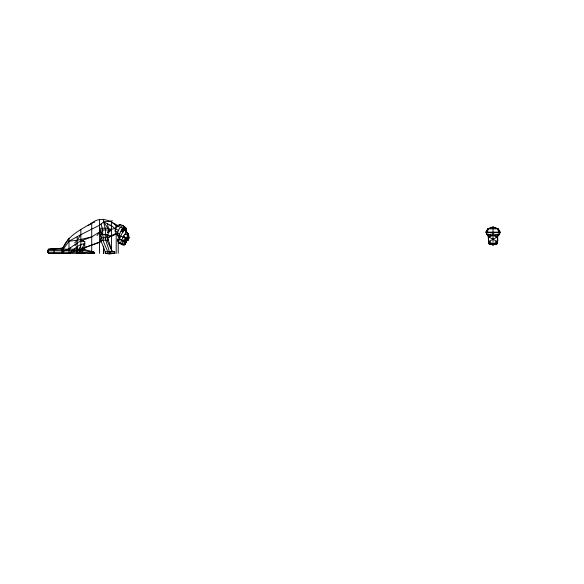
<?xml version="1.0" encoding="UTF-8"?>
<svg xmlns="http://www.w3.org/2000/svg" width="584" height="584" viewBox="0 0 584 584"><rect width="100%" height="100%" fill="white"/><g stroke="black" fill="none" stroke-linecap="round" stroke-linejoin="round"><path stroke-width="0.88" d="M103.616 246.236L103.616 253.361L103.616 246.368M116.209 253.361L116.209 233.155L115.26 231.505L115.617 229.059L117.588 225.979L120.143 224.636L122.976 225.431L126.597 228.797L124.531 228.826L116.209 225.709C109.646 219.38 99.236 216.642 91.725 223.168C80.68 229.651 67.963 235.607 62.824 248.171L62.824 253.361L69 253.361L76.606 250.565M126.078 228.804L126.597 228.797L124.589 226.913L122.589 228.132L120.041 233.031L117.669 239.871L118.421 242.462L122.83 244.9L124.18 244.893L125.151 243.959L125.626 241.345L124.502 240.805M61.846 253.346L61.926 249.193M82.578 253.346L82.658 249.193L48.465 249.193L47.793 250.368L47.822 252.178L48.523 253.346L62.824 253.361M93.586 253.346L93.615 251.813L82.658 249.193M48.523 253.346L94.623 253.346L94.63 252.682L93.615 251.813M107.536 238.199L116.209 233.155L117.552 234.688L119.311 235.578L119.559 239.294L123.085 240.82L125.064 241.075L125.604 237.739L124.049 236.9L123.662 235.87L126.531 231.87L125.867 228.067L124.531 228.826L124.268 230.352L121.815 233.724L119.486 239.294L118.421 242.462L119.91 243.309L118.406 242.083L117.669 239.871M126.458 232.768L126.531 231.87L128.531 234.023L128.976 237.936L128.042 240.155L127.166 240.207L127.188 239.447L124.049 236.9L123.071 237.162L119.311 235.578L119.486 239.294L124.589 241.36L126.67 241.331L125.18 244.455L124.18 244.893L118.421 242.462M128.042 240.155L128.976 237.936L127.94 234.023L126.531 231.87L127.363 234.038L126.962 239.447L127.538 240.163L128.042 240.155L128.531 234.023L124.655 234.607M488.122 235.52L488.859 243.696L493.013 244.827L497.166 243.696L497.758 240.228L497.604 236.936L496.006 236.936M107.536 223.789L108.587 229.972L107.602 237.776L112.048 251.266L114.763 251.887L114.763 253.368L109.332 253.77L105.281 253.368L105.281 251.887L100.703 240.185L101.244 237.776L100.66 234.622M490.02 236.936L488.414 236.936L488.859 243.696L493.013 244.827L497.166 243.696L497.604 236.936L497.561 240.228L497.232 238.608M84.147 253.346L78.957 253.361L84.775 243.674L80.84 244.433L77.19 246.587L76.453 253.361L84.775 253.361M497.896 235.52L500.167 232.147L498.291 228.789L493.013 227.351L487.735 228.789L485.859 232.147L488.677 236.936L497.312 241.63L493.013 244.076L488.713 241.63L497.349 236.936L499.656 234.14L499.875 232.147L498.991 230.804M117.552 234.688C117.442 230.884 119.632 227.278 122.976 225.431L123.501 226.315M125.399 230.315L126.093 232.775M80.84 244.433L78.957 253.361L79.577 250.996M81.643 248.163L81.183 249.806L83.403 250.718M125.312 238.082L125.553 239.885L127.538 240.163L128.589 236.717L127.363 234.038M107.85 232.293L108.587 229.972L115.216 228.373L116.209 225.709L118.866 225.307L118.596 225.971M121.414 244.419L120.326 243.346L123.662 235.87M124.611 243.959L125.18 244.455L123.531 244.47L124.589 241.36M123.735 244.426L122.83 244.9L121.8 243.995L122.903 240.827L123.793 240.812M100.39 240.155L101.244 237.776L99.47 229.972L108.587 229.972M119.202 243.141L119.486 242.448M124.18 244.893L124.604 244.579M128.137 237.126L127.794 237.951L127.195 237.958L124.049 236.9L124.48 236.162M127.166 240.207L127.787 240.163M128.283 237.469L128.589 236.717L127.195 237.958L127.538 240.163M128.714 237.119L128.378 237.943L128.976 237.936M102.025 231.519L102.711 229.972L101.025 224.015M488.677 228.789L486.874 232.147L493.013 233.001L499.152 232.147L497.342 228.789M80.753 250.448L82.096 248.193M54.772 249.193L54.071 250.368L54.049 252.178L54.721 253.346M62.824 248.288L69 238.089L69 253.361L77.19 246.587M80.402 246.871L76.453 253.361L76.46 250.076M112.508 220.818L103.616 221.927L99.47 225.271L80.84 234.673L77.19 240.279L74.672 242.915M97.046 235.688L99.47 232.016L91.725 236.9L81.672 240.674M486.151 232.147L488.363 228.789L493.013 226.833L497.663 228.789M62.824 249.937L69 241.199L80.84 234.673M75.007 245.689L77.19 242.9L80.84 240.995L84.775 241.769L84.775 249.835M123.085 240.82L125.604 237.739L123.071 237.162L123.611 237.155M49.034 249.193L48.063 250.368L48.063 252.178L49.034 253.346M101.543 241.331L81.687 248.711L99.47 242.411L101.266 240.484M108.463 232.775L111.456 229.563L108.011 228.234L99.47 228.234C100.141 232.337 104.959 235.622 102.82 240.185L107.836 251.887L107.836 253.361L105.281 253.368L114.763 253.368L107.836 253.77L107.303 253.361M125.553 239.885L126.064 239.338M107.996 232.374L111.456 229.563L107.945 232.089M99.47 242.411L100.85 241.316M106.916 240.185L112.048 251.266L109.332 253.361C109.12 246.922 104.624 241.258 105.222 234.622C106.828 229.322 103.171 224.497 103.616 219.241M62.824 251.594L69 248.842L77.19 242.9M88.053 225.628L91.725 223.168L94.82 222.051M69 248.842L70.489 247.857M83.461 244.499L84.775 243.674M111.456 236.206L114.362 234.476M114.362 234.439L107.763 237.557M124.158 242.63L126.056 242.608M116.72 233.819L111.456 236.148L106.784 235.002M117.333 225.709L120.143 224.636L120.881 225.285M125.064 241.075L125.925 240.791M488.677 236.936L493.013 235.52L498.488 234.834L493.889 234.834M488.509 240.228L488.99 243.696L493.013 244.893L497.035 243.696L497.743 240.228L497.196 240.228M91.725 236.9L77.19 240.279L69 241.199M496.086 243.864L493.013 244.711L491.772 244.375M110.551 236.622L111.456 236.447M109.274 253.573L110.712 253.368M109.332 253.77L114.763 253.368L107.836 253.361M80.307 251.2L82.607 251.091M120.983 231.206L122.976 231.899L121.749 229.665L124.399 229.592L126.4 231.045L126.305 230.563L126.151 231.235M125.049 228.819L124.531 228.826L126.4 231.045L121.749 229.665M125.21 240.798L126.67 241.331M120.326 243.346L121.092 243.338M121.8 243.995L122.501 243.988M123.531 244.47L125.18 244.455M116.209 225.709L118.223 225.709L111.456 222.081L111.456 250.689M487.735 228.789L498.291 228.789M485.859 232.147L500.167 232.147M488.567 234.14L486.363 234.14L487.808 235.52M497.451 234.14L499.656 234.14M100.214 234.622L107.755 234.622M493.013 234.834L487.531 234.834L493.013 235.52L497.349 236.936M101.258 237.776L107.587 237.776L106.171 235.878M100.703 240.185L108.274 240.185M488.713 241.63L490.429 241.63M495.59 241.63L497.312 241.63M488.859 243.696L491.151 244.2L491.151 243.696M496.692 243.696L497.166 243.696M47.793 250.368L82.636 250.368L94.63 252.682M112.048 251.266L105.281 251.887M112.048 251.887L114.763 251.887M47.822 252.178L82.6 252.178L94.623 253.346M109.792 253.361L114.763 253.361M109.872 225.599L111.456 225.65L115.617 229.059L118.377 230.322M52.348 249.587L50.604 249.193L62.824 248.171L48.465 249.193L48.479 250.368M117.749 233.396L119.727 234.286M111.456 225.65L103.616 221.927L108.011 228.234M125.107 242.615L125.604 242.856M124.655 243.718L125.151 243.959M115.223 230.877L117.712 232.147M124.02 227.198L125.611 228.088M80.84 239.272L84.775 241.769M125.604 230.337L126.4 231.045M99.47 229.972L102.718 234.622L102.711 229.972M116.209 233.155L117.866 236.199M107.106 234.622L107.974 240.155M488.954 241.097L489.334 243.696M488.414 236.936L488.465 240.228M115.216 228.373L115.26 231.505M495.648 228.067L495.648 228.789M495.02 243.696L495.02 244.294M494.874 243.696L494.874 244.2M494.363 243.696L494.363 244.462M493.013 226.833L493.013 244.893M491.662 243.696L491.662 244.462M490.998 243.696L490.998 244.294M490.37 228.067L490.37 228.789M490.37 234.14L490.37 235.191M118.223 239.301L118.223 253.361M99.47 219.372L99.47 253.361M91.725 223.168L91.725 251.916M80.84 229.446L80.84 246.149M77.19 236.681L77.19 253.361"/></g></svg>
